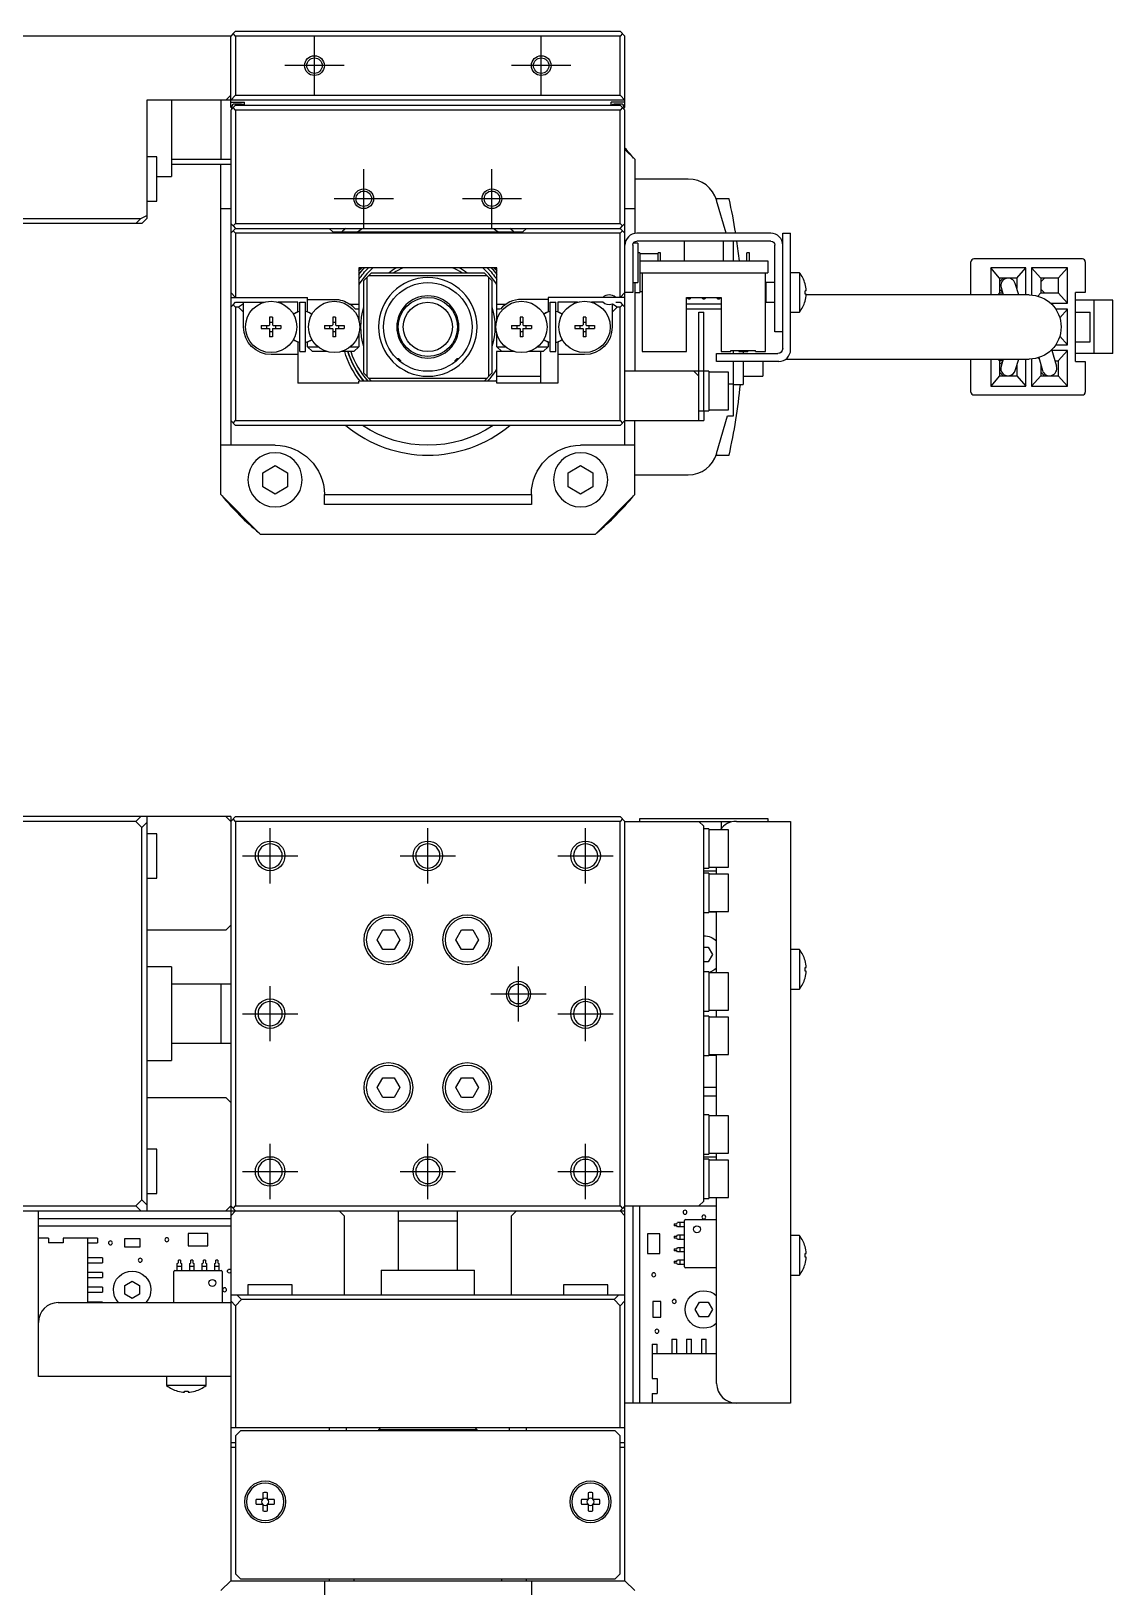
# Model space of a CAD drawing. Extents: x 0 to 864, y -8 to 489.
# Drawn here: x 309.6 to 419.4, y 320 to 477.8 of the extents above; entities that cross this region are included whole.
import ezdxf

# ---------------------------------------------------------------- set-up
doc = ezdxf.new("R2010")
doc.units = 0
doc.header["$LTSCALE"] = 0.5
doc.linetypes.add('CENTER', pattern=[50.8, 31.75, -6.35, 6.35, -6.35])
for name, color, linetype in [('MSM_CENTER', 1, 'CENTER'), ('MSM_CONTINUOUS', 7, 'CONTINUOUS'), ('MSM_NARROW', 5, 'CONTINUOUS')]:
    doc.layers.add(name, color=color, linetype=linetype)

msp = doc.modelspace()

# ---------------------------------------------------------------- linework, layer by layer
at = {"layer": 'MSM_CENTER'}
for p, q in [((338.38, 471.25), (338.38, 477.25)), ((361.38, 471.25), (361.38, 477.25)), ((341.38, 474.25), (335.38, 474.25)), ((364.38, 474.25), (358.38, 474.25)), ((343.38, 457.75), (343.38, 463.75)), ((356.38, 457.75), (356.38, 463.75)), ((346.38, 460.75), (340.38, 460.75)), ((359.38, 460.75), (353.38, 460.75)), ((333.88, 391.31), (333.88, 396.91)), ((349.88, 391.31), (349.88, 396.91)), ((365.88, 391.31), (365.88, 396.91)), ((331.08, 394.11), (336.68, 394.11)), ((347.08, 394.11), (352.68, 394.11)), ((363.08, 394.11), (368.68, 394.11)), ((359.08, 377.31), (359.08, 382.91)), ((333.88, 375.31), (333.88, 380.91)), ((365.88, 375.31), (365.88, 380.91)), ((356.28, 380.11), (361.88, 380.11)), ((331.08, 378.11), (336.68, 378.11)), ((363.08, 378.11), (368.68, 378.11)), ((333.88, 359.31), (333.88, 364.91)), ((349.88, 359.31), (349.88, 364.91)), ((365.88, 359.31), (365.88, 364.91)), ((331.08, 362.11), (336.68, 362.11)), ((347.08, 362.11), (352.68, 362.11)), ((363.08, 362.11), (368.68, 362.11))]:
    msp.add_line(p, q, dxfattribs=at)
at = {"layer": 'MSM_CONTINUOUS'}
for p, q in [((329.88, 477.25), (307.88, 477.25)), ((330.13, 477.5), (329.88, 477.25)), ((329.88, 470.05), (329.88, 477.25)), ((330.38, 477.75), (330.13, 477.5)), ((330.38, 477.25), (330.13, 477.5)), ((330.38, 477.75), (369.38, 477.75)), ((330.38, 477.25), (330.38, 471.25)), ((369.38, 477.25), (330.38, 477.25)), ((369.88, 477.25), (369.38, 477.75)), ((369.63, 477.5), (369.38, 477.25)), ((369.38, 471.25), (369.38, 477.25)), ((369.88, 470.05), (369.88, 477.25)), ((369.88, 470.75), (321.38, 470.75)), ((321.38, 470.75), (321.38, 458.75)), ((323.88, 470.75), (323.88, 463)), ((328.88, 470.75), (328.88, 464.75)), ((329.88, 471.25), (329.38, 470.75)), ((329.88, 470.75), (330.38, 471.25)), ((329.88, 470.55), (331.28, 470.55)), ((330.38, 470.25), (329.88, 469.75)), ((330.98, 470.35), (330.28, 470.35)), ((330.38, 471.25), (369.38, 471.25)), ((330.38, 470.25), (369.38, 470.25)), ((331.28, 470.25), (331.28, 470.55)), ((369.88, 470.55), (368.48, 470.55)), ((368.48, 470.25), (368.48, 470.55)), ((369.48, 470.35), (368.78, 470.35)), ((369.38, 471.25), (369.88, 470.75)), ((369.88, 469.75), (369.38, 470.25)), ((329.98, 469.95), (329.88, 470.05)), ((329.88, 469.75), (329.88, 435.75)), ((329.98, 469.85), (329.98, 470.05)), ((330.38, 469.75), (330.13, 470)), ((369.38, 469.75), (330.38, 469.75)), ((330.38, 469.75), (330.38, 458.25)), ((369.63, 470), (369.38, 469.75)), ((369.38, 458.25), (369.38, 469.75)), ((369.78, 470.05), (369.78, 469.85)), ((369.88, 470.05), (369.78, 469.95)), ((369.88, 435.75), (369.88, 469.75)), ((370.88, 464.75), (369.88, 465.75)), ((322.38, 465), (321.38, 465)), ((322.38, 460.5), (322.38, 465)), ((323.88, 464.75), (329.88, 464.75)), ((323.88, 464.25), (329.88, 464.25)), ((328.88, 430.75), (328.88, 464.25)), ((370.88, 464.75), (370.88, 457.23)), ((322.38, 463), (323.88, 463)), ((376.3, 462.75), (370.88, 462.75)), ((380.45, 460.75), (379.13, 460.75)), ((321.38, 460.5), (322.38, 460.5)), ((328.88, 459.75), (329.88, 459.75)), ((369.88, 459.75), (370.88, 459.75)), ((380.14, 457.25), (379.18, 460.58)), ((307.88, 458.75), (320.77, 458.75)), ((320.88, 458.25), (307.88, 458.25)), ((320.27, 458.25), (320.77, 458.75)), ((320.77, 458.75), (321.38, 459.06)), ((321.38, 458.75), (320.88, 458.25)), ((329.88, 458.25), (330.13, 458)), ((330.13, 458), (330.38, 458.25)), ((330.13, 458), (330.38, 457.75)), ((330.13, 457.5), (330.38, 457.75)), ((330.38, 458.25), (369.38, 458.25)), ((330.38, 457.75), (369.38, 457.75)), ((339.88, 457.75), (340.23, 457.4)), ((359.53, 457.4), (359.88, 457.75)), ((369.38, 458.25), (369.63, 458)), ((369.38, 457.75), (369.63, 458)), ((369.38, 457.75), (369.63, 457.5)), ((369.63, 458), (369.88, 458.25)), ((330.13, 457.5), (329.88, 457.25)), ((330.38, 457.25), (330.13, 457.5)), ((330.38, 457.25), (330.38, 450.75)), ((369.38, 457.25), (330.38, 457.25)), ((340.23, 457.4), (359.53, 457.4)), ((369.63, 457.5), (369.38, 457.25)), ((369.38, 450.75), (369.38, 457.25)), ((369.88, 457.25), (369.63, 457.5)), ((370.68, 456.05), (370.68, 451.25)), ((371.18, 456.25), (370.73, 456.25)), ((370.88, 456.4), (370.88, 456.25)), ((384.68, 457.25), (371.08, 457.25)), ((384.68, 456.45), (371.08, 456.45)), ((371.18, 456.25), (371.18, 452.25)), ((375.88, 456.45), (375.88, 454.45)), ((379.88, 454.45), (379.88, 456.45)), ((380.88, 454.45), (380.88, 456.45)), ((385.08, 447.25), (385.08, 456.05)), ((385.88, 457.25), (386.68, 457.25)), ((385.88, 445.55), (385.88, 457.25)), ((386.68, 445.45), (386.68, 457.25)), ((371.38, 455.25), (371.18, 455.25)), ((371.38, 455.25), (371.38, 451.25)), ((373.25, 455.15), (371.38, 455.15)), ((371.38, 454.45), (384.38, 454.45)), ((373.5, 455.25), (373.25, 455.25)), ((373.25, 454.45), (373.25, 455.25)), ((373.5, 454.45), (373.5, 455.25)), ((382.25, 454.45), (382.25, 455.25)), ((382.5, 455.25), (382.25, 455.25)), ((382.5, 454.45), (382.5, 455.25)), ((384.38, 454.45), (384.38, 453.25)), ((416.28, 454.65), (405.28, 454.65)), ((356.88, 453.75), (342.88, 453.75)), ((342.88, 453.75), (342.88, 448.46)), ((343.38, 452.45), (344.18, 453.25)), ((355.88, 452.95), (343.88, 452.95)), ((344.18, 453.25), (355.58, 453.25)), ((355.58, 453.25), (356.38, 452.45)), ((356.88, 448.46), (356.88, 453.75)), ((371.38, 453.25), (384.38, 453.25)), ((371.63, 453.25), (371.63, 445.25)), ((384.13, 445.25), (384.13, 453.25)), ((387.58, 453.25), (386.68, 453.25)), ((387.58, 453.25), (387.58, 449.25)), ((404.98, 451), (404.98, 454.35)), ((410.53, 453.75), (406.98, 453.75)), ((406.98, 453.75), (406.98, 451)), ((407.88, 452.7), (406.98, 453.75)), ((409.63, 452.7), (410.53, 453.75)), ((410.53, 451), (410.53, 453.75)), ((411.13, 453.75), (411.13, 450.99)), ((414.78, 453.75), (411.13, 453.75)), ((412.08, 452.7), (411.13, 453.75)), ((413.83, 452.7), (414.78, 453.75)), ((414.78, 450.15), (414.78, 453.75)), ((416.58, 454.35), (416.58, 451.25)), ((329.88, 451.25), (330.38, 450.75)), ((343.38, 443.05), (343.38, 452.45)), ((343.68, 452.75), (343.68, 442.75)), ((356.08, 442.75), (356.08, 452.75)), ((356.38, 452.45), (356.38, 443.05)), ((369.38, 450.75), (369.88, 451.25)), ((370.68, 451.25), (369.88, 451.25)), ((370.68, 452.25), (371.18, 452.25)), ((370.88, 452.25), (370.88, 443.25)), ((370.88, 451.25), (371.38, 451.25)), ((371.38, 451.35), (371.63, 451.35)), ((384.18, 452.25), (384.13, 452.2)), ((384.18, 452.25), (384.18, 450.25)), ((385.08, 452.25), (384.18, 452.25)), ((388.15, 452.14), (388.15, 452.14)), ((388.15, 451.43), (388.27, 451.43)), ((409.63, 452.7), (407.88, 452.7)), ((407.88, 452.7), (407.88, 451.2)), ((407.88, 452.33), (408.25, 452.7)), ((408.17, 451.29), (407.88, 451.58)), ((408.04, 451.74), (408.25, 451)), ((409.82, 451), (409.47, 452.16)), ((409.63, 452.7), (409.63, 451.64)), ((412.08, 452.7), (412.08, 451.2)), ((413.83, 452.7), (412.08, 452.7)), ((412.08, 452.33), (412.45, 452.7)), ((412.45, 451.2), (412.08, 451.58)), ((413.83, 452.7), (413.83, 451.2)), ((416.58, 451.25), (415.58, 451.25)), ((415.58, 444.25), (415.58, 451.25)), ((329.88, 450.75), (337.68, 450.75)), ((330.13, 450), (329.88, 449.75)), ((330.13, 450), (330.38, 450.25)), ((330.38, 449.75), (330.13, 450)), ((330.38, 450.25), (333.27, 450.25)), ((330.68, 449.75), (330.38, 449.75)), ((330.38, 449.75), (330.38, 438.25)), ((331.18, 450.1), (330.68, 449.75)), ((330.68, 449.75), (331.18, 449.25)), ((331.18, 447.75), (331.18, 450.25)), ((336.68, 450.25), (334.69, 450.25)), ((336.68, 449.3), (336.68, 450.25)), ((336.88, 445.25), (336.88, 450.25)), ((336.88, 450.25), (337.48, 450.25)), ((337.48, 445.25), (337.48, 450.25)), ((337.68, 449.3), (337.68, 450.75)), ((337.68, 450.55), (340.38, 450.55)), ((341.98, 450.05), (342.88, 450.05)), ((348.82, 450.72), (348.82, 450.72)), ((356.88, 450.05), (357.78, 450.05)), ((362.08, 450.55), (359.38, 450.55)), ((369.88, 450.75), (362.08, 450.75)), ((362.08, 450.75), (362.08, 449.3)), ((362.28, 445.25), (362.28, 450.25)), ((362.28, 450.25), (362.88, 450.25)), ((362.88, 445.25), (362.88, 450.25)), ((365.07, 450.25), (363.08, 450.25)), ((363.08, 450.25), (363.08, 449.3)), ((367.62, 450.25), (366.49, 450.25)), ((368.58, 450.05), (368.58, 447.75)), ((368.58, 449.25), (369.08, 449.75)), ((369.08, 449.75), (368.63, 450.07)), ((368.94, 450.25), (369.38, 450.25)), ((369.38, 449.75), (369.08, 449.75)), ((369.38, 450.25), (369.63, 450)), ((369.63, 450), (369.38, 449.75)), ((369.38, 438.25), (369.38, 449.75)), ((369.88, 449.75), (369.63, 450)), ((376.13, 450.75), (379.63, 450.75)), ((376.13, 445.25), (376.13, 450.75)), ((379.63, 450.05), (376.13, 450.05)), ((379.63, 450.75), (379.63, 445.25)), ((384.13, 450.3), (384.18, 450.25)), ((384.18, 450.25), (385.08, 450.25)), ((388.27, 451.07), (388.15, 451.07)), ((388.15, 450.36), (388.15, 450.36)), ((410.88, 451), (388.26, 451)), ((407.88, 451.2), (407.71, 451)), ((407.88, 451.2), (408.19, 451.2)), ((412.08, 451.2), (411.78, 450.87)), ((412.08, 451.2), (413.83, 451.2)), ((413.07, 450.15), (414.78, 450.15)), ((413.83, 451.2), (414.78, 450.15)), ((419.38, 450.45), (415.58, 450.45)), ((417.47, 445.05), (417.47, 450.45)), ((419.38, 445.05), (419.38, 450.45)), ((334.12, 448.75), (333.83, 448.75)), ((333.83, 448.75), (333.83, 447.96)), ((333.83, 448.22), (334.12, 448.22)), ((334.12, 448.75), (334.12, 447.96)), ((336.42, 449.15), (336.68, 449.3)), ((337.68, 449.3), (337.9, 449.17)), ((340.52, 448.75), (340.23, 448.75)), ((340.23, 448.75), (340.23, 447.96)), ((340.23, 448.22), (340.52, 448.22)), ((340.52, 448.75), (340.52, 447.96)), ((342.88, 449.55), (342.52, 449.55)), ((347.02, 449.06), (347.08, 449.13)), ((347.08, 449.19), (347.08, 449.13)), ((357.23, 449.55), (356.88, 449.55)), ((359.52, 448.75), (359.23, 448.75)), ((359.23, 448.75), (359.23, 447.96)), ((359.23, 448.22), (359.52, 448.22)), ((359.52, 448.75), (359.52, 447.96)), ((362.08, 449.3), (361.86, 449.17)), ((363.08, 449.3), (363.34, 449.15)), ((365.92, 448.75), (365.63, 448.75)), ((365.63, 448.75), (365.63, 447.96)), ((365.63, 448.22), (365.92, 448.22)), ((365.92, 448.75), (365.92, 447.96)), ((379.63, 449.55), (376.13, 449.55)), ((377.38, 449.25), (377.88, 449.25)), ((377.38, 438.25), (377.38, 449.25)), ((377.88, 439.25), (377.88, 449.25)), ((386.68, 449.25), (387.58, 449.25)), ((414.78, 449.55), (413.59, 449.55)), ((413.99, 448.68), (414.78, 449.55)), ((414.78, 445.95), (414.78, 449.55)), ((415.58, 449.25), (417.08, 449.25)), ((417.08, 446.25), (417.08, 449.25)), ((332.98, 447.9), (333.77, 447.9)), ((332.98, 447.9), (332.98, 447.61)), ((332.98, 447.61), (333.77, 447.61)), ((333.51, 447.9), (333.51, 447.61)), ((333.83, 447.55), (333.83, 446.75)), ((333.83, 447.28), (334.12, 447.28)), ((334.12, 446.75), (333.83, 446.75)), ((334.12, 447.55), (334.12, 446.75)), ((334.18, 447.9), (334.98, 447.9)), ((334.18, 447.61), (334.98, 447.61)), ((334.45, 447.61), (334.45, 447.9)), ((334.98, 447.9), (334.98, 447.61)), ((339.38, 447.9), (340.17, 447.9)), ((339.38, 447.9), (339.38, 447.61)), ((339.38, 447.61), (340.17, 447.61)), ((339.91, 447.9), (339.91, 447.61)), ((340.23, 447.55), (340.23, 446.75)), ((340.23, 447.28), (340.52, 447.28)), ((340.52, 446.75), (340.23, 446.75)), ((340.52, 447.55), (340.52, 446.75)), ((340.58, 447.9), (341.38, 447.9)), ((340.58, 447.61), (341.38, 447.61)), ((340.85, 447.61), (340.85, 447.9)), ((341.38, 447.9), (341.38, 447.61)), ((342.88, 447.04), (342.88, 445.75)), ((356.88, 445.75), (356.88, 447.04)), ((358.38, 447.9), (359.17, 447.9)), ((358.38, 447.9), (358.38, 447.61)), ((358.38, 447.61), (359.17, 447.61)), ((358.91, 447.9), (358.91, 447.61)), ((359.23, 447.55), (359.23, 446.75)), ((359.23, 447.28), (359.52, 447.28)), ((359.52, 446.75), (359.23, 446.75)), ((359.52, 447.55), (359.52, 446.75)), ((359.58, 447.9), (360.38, 447.9)), ((359.58, 447.61), (360.38, 447.61)), ((359.85, 447.61), (359.85, 447.9)), ((360.38, 447.9), (360.38, 447.61)), ((364.78, 447.9), (365.57, 447.9)), ((364.78, 447.9), (364.78, 447.61)), ((364.78, 447.61), (365.57, 447.61)), ((365.31, 447.9), (365.31, 447.61)), ((365.63, 447.55), (365.63, 446.75)), ((365.63, 447.28), (365.92, 447.28)), ((365.92, 446.75), (365.63, 446.75)), ((365.92, 447.55), (365.92, 446.75)), ((365.98, 447.9), (366.78, 447.9)), ((365.98, 447.61), (366.78, 447.61)), ((366.25, 447.61), (366.25, 447.9)), ((366.78, 447.9), (366.78, 447.61)), ((385.88, 447.25), (385.08, 447.25)), ((413.99, 446.82), (414.78, 445.95)), ((336.68, 444.95), (333.98, 444.95)), ((336.68, 446.2), (336.42, 446.35)), ((336.68, 446.2), (336.68, 442.05)), ((336.88, 445.25), (337.48, 445.25)), ((337.98, 446.37), (337.68, 446.2)), ((337.68, 445.75), (337.68, 446.2)), ((338.18, 445.25), (337.68, 445.75)), ((337.68, 445.75), (338.72, 445.75)), ((339.67, 445.25), (338.18, 445.25)), ((342.38, 445.25), (341.09, 445.25)), ((342.04, 445.75), (342.88, 445.75)), ((342.88, 445.75), (342.38, 445.25)), ((347.08, 446.38), (347.02, 446.44)), ((347.08, 446.38), (347.08, 446.31)), ((358.67, 445.25), (356.83, 445.25)), ((356.83, 445.25), (356.83, 442.25)), ((356.88, 445.75), (357.72, 445.75)), ((357.38, 445.25), (356.88, 445.75)), ((361.58, 445.25), (360.09, 445.25)), ((361.04, 445.75), (362.08, 445.75)), ((361.33, 442.05), (361.33, 445.25)), ((362.08, 445.75), (361.58, 445.25)), ((361.78, 446.37), (362.08, 446.2)), ((362.08, 446.2), (362.08, 445.75)), ((362.28, 445.25), (362.88, 445.25)), ((363.34, 446.35), (363.08, 446.2)), ((363.08, 446.2), (363.08, 442.05)), ((365.78, 444.95), (363.08, 444.95)), ((371.63, 445.25), (376.13, 445.25)), ((379.18, 444.25), (379.18, 445.05)), ((379.18, 445.05), (385.38, 445.05)), ((379.63, 445.25), (380.63, 445.25)), ((380.63, 445.35), (383.13, 445.35)), ((380.63, 445.25), (380.63, 445.35)), ((380.88, 445.05), (380.88, 445.35)), ((381.43, 445.35), (381.43, 445.25)), ((381.43, 445.25), (382.33, 445.25)), ((381.8, 445.35), (381.8, 445.25)), ((381.88, 445.25), (381.88, 445.05)), ((381.95, 445.35), (381.95, 445.25)), ((382.33, 445.35), (382.33, 445.25)), ((383.13, 445.25), (383.13, 445.35)), ((383.13, 445.25), (384.13, 445.25)), ((413.68, 443.75), (413.2, 445.47)), ((414.78, 445.35), (413.23, 445.35)), ((413.59, 445.95), (414.78, 445.95)), ((413.83, 444.3), (414.78, 445.35)), ((414.78, 441.75), (414.78, 445.35)), ((415.58, 446.25), (417.08, 446.25)), ((419.38, 445.05), (415.58, 445.05)), ((346.72, 444.55), (346.9, 444.55)), ((347.13, 444.33), (346.9, 444.55)), ((347.13, 444.33), (346.96, 444.33)), ((347.13, 444.19), (347.13, 444.33)), ((347.13, 444.19), (347.13, 444.19)), ((348.82, 444.79), (348.82, 444.79)), ((352.85, 444.55), (352.63, 444.33)), ((352.8, 444.33), (352.63, 444.33)), ((352.63, 444.33), (352.63, 444.19)), ((352.85, 444.55), (353.04, 444.55)), ((385.48, 444.25), (379.18, 444.25)), ((380.88, 438.75), (380.88, 444.25)), ((381.88, 444.25), (381.88, 441.93)), ((383.88, 444.25), (383.88, 442.75)), ((386.21, 444.5), (410.88, 444.5)), ((404.98, 441.15), (404.98, 444.5)), ((406.98, 444.5), (406.98, 441.75)), ((407.88, 444.3), (407.71, 444.5)), ((407.88, 444.3), (407.88, 442.8)), ((408.19, 444.3), (407.88, 444.3)), ((407.88, 443.93), (408.17, 444.22)), ((408.25, 444.5), (408.04, 443.76)), ((409.47, 443.34), (409.82, 444.5)), ((409.63, 443.86), (409.63, 442.8)), ((410.53, 441.75), (410.53, 444.5)), ((411.13, 444.51), (411.13, 441.75)), ((411.92, 444.48), (411.78, 444.63)), ((411.87, 444.65), (412.23, 443.35)), ((412.08, 443.89), (412.08, 442.8)), ((413.52, 444.3), (413.83, 444.3)), ((413.83, 444.3), (413.83, 442.8)), ((415.58, 444.25), (416.58, 444.25)), ((416.58, 444.25), (416.58, 441.15)), ((342.88, 442.05), (336.68, 442.05)), ((342.88, 442.05), (342.88, 442.25)), ((356.88, 442.25), (342.88, 442.25)), ((344.18, 442.25), (343.38, 443.05)), ((343.88, 442.55), (355.88, 442.55)), ((356.38, 443.05), (355.58, 442.25)), ((356.83, 442.75), (361.33, 442.75)), ((356.88, 442.05), (356.88, 442.25)), ((363.08, 442.05), (356.88, 442.05)), ((378.38, 443.25), (369.88, 443.25)), ((376.88, 443.25), (377.38, 442.75)), ((378.38, 443.25), (378.38, 439.25)), ((380.38, 443.15), (378.38, 443.15)), ((380.38, 439.35), (380.38, 443.15)), ((380.38, 441.97), (380.88, 441.97)), ((380.88, 441.93), (381.88, 441.93)), ((381.88, 442.75), (383.88, 442.75)), ((407.88, 442.8), (406.98, 441.75)), ((406.98, 441.75), (410.53, 441.75)), ((408.25, 442.8), (407.88, 443.18)), ((407.88, 442.8), (409.63, 442.8)), ((409.63, 442.8), (410.53, 441.75)), ((412.08, 442.8), (411.13, 441.75)), ((411.13, 441.75), (414.78, 441.75)), ((412.45, 442.8), (412.08, 443.18)), ((412.08, 442.8), (413.83, 442.8)), ((413.83, 442.8), (414.78, 441.75)), ((405.28, 440.85), (416.28, 440.85)), ((377.38, 439.25), (378.38, 439.25)), ((377.88, 439.25), (377.88, 438.25)), ((378.38, 439.35), (380.38, 439.35)), ((379.18, 434.92), (380.28, 438.75)), ((380.28, 438.75), (380.88, 438.75)), ((329.88, 438.25), (330.38, 437.75)), ((330.13, 438), (330.38, 438.25)), ((330.38, 438.25), (369.38, 438.25)), ((369.38, 437.75), (330.38, 437.75)), ((369.88, 438.25), (369.38, 437.75)), ((369.38, 438.25), (369.63, 438)), ((369.88, 438.25), (377.88, 438.25)), ((370.88, 430.75), (370.88, 438.25)), ((334.38, 435.75), (328.88, 435.75)), ((370.88, 435.75), (365.38, 435.75)), ((379.13, 434.75), (380.45, 434.75)), ((333.13, 432.97), (334.38, 433.69)), ((333.13, 431.53), (333.13, 432.97)), ((334.38, 433.69), (335.63, 432.97)), ((335.63, 432.97), (335.63, 431.53)), ((364.13, 432.97), (365.38, 433.69)), ((364.13, 431.53), (364.13, 432.97)), ((365.38, 433.69), (366.63, 432.97)), ((366.63, 432.97), (366.63, 431.53)), ((370.88, 432.75), (376.3, 432.75)), ((328.88, 430.75), (332.88, 426.75)), ((334.38, 430.81), (333.13, 431.53)), ((335.63, 431.53), (334.38, 430.81)), ((339.38, 429.75), (339.38, 430.75)), ((339.38, 430.75), (360.38, 430.75)), ((360.38, 430.75), (360.38, 429.75)), ((365.38, 430.81), (364.13, 431.53)), ((366.63, 431.53), (365.38, 430.81)), ((366.88, 426.75), (370.88, 430.75)), ((360.38, 429.75), (339.38, 429.75)), ((332.88, 426.75), (366.88, 426.75)), ((329.88, 398.11), (292.38, 398.11)), ((320.27, 397.61), (307.88, 397.61)), ((320.27, 397.61), (320.77, 398.11)), ((320.88, 397), (320.27, 397.61)), ((321.38, 398.11), (321.38, 358.11)), ((329.38, 398.11), (329.88, 397.61)), ((329.88, 398.11), (329.88, 320.61)), ((329.88, 397.61), (330.38, 398.11)), ((330.38, 397.61), (330.13, 397.86)), ((330.38, 398.11), (369.38, 398.11)), ((369.38, 397.61), (330.38, 397.61)), ((330.38, 397.61), (330.38, 358.61)), ((369.38, 398.11), (369.88, 397.61)), ((369.63, 397.86), (369.38, 397.61)), ((369.38, 358.61), (369.38, 397.61)), ((369.88, 397.61), (380.63, 397.61)), ((369.88, 320.61), (369.88, 397.61)), ((371.38, 397.61), (371.38, 397.91)), ((371.38, 397.91), (384.38, 397.91)), ((377.88, 397.11), (377.38, 397.61)), ((379.63, 397.61), (379.63, 396.87)), ((380.63, 397.53), (380.63, 397.61)), ((381.18, 397.61), (386.68, 397.61)), ((384.38, 397.91), (384.38, 397.61)), ((386.68, 397.61), (386.68, 338.61)), ((321.38, 397.5), (320.88, 397)), ((320.88, 359.22), (320.88, 397)), ((322.38, 396.36), (321.38, 396.36)), ((322.38, 391.86), (322.38, 396.36)), ((377.88, 359.11), (377.88, 397.11)), ((378.38, 396.86), (377.88, 396.86)), ((378.38, 396.86), (378.38, 392.86)), ((380.38, 396.76), (378.38, 396.76)), ((380.38, 392.96), (380.38, 396.76)), ((377.88, 392.86), (378.38, 392.86)), ((378.38, 392.96), (380.38, 392.96)), ((379.18, 392.26), (379.18, 392.96)), ((321.38, 391.86), (322.38, 391.86)), ((377.88, 392.61), (379.18, 392.61)), ((378.38, 392.36), (377.88, 392.36)), ((378.38, 392.36), (378.38, 388.36)), ((380.38, 392.26), (378.38, 392.26)), ((380.38, 388.46), (380.38, 392.26)), ((377.88, 388.36), (378.38, 388.36)), ((378.38, 388.46), (380.38, 388.46)), ((378.38, 388.44), (379.18, 388.44)), ((379.18, 382.26), (379.18, 388.46)), ((329.38, 386.59), (321.38, 386.59)), ((329.88, 387.09), (329.38, 386.59)), ((344.73, 385.61), (345.3, 386.61)), ((345.3, 386.61), (346.46, 386.61)), ((346.46, 386.61), (347.03, 385.61)), ((352.73, 385.61), (353.3, 386.61)), ((353.3, 386.61), (354.46, 386.61)), ((354.46, 386.61), (355.03, 385.61)), ((345.3, 384.61), (344.73, 385.61)), ((347.03, 385.61), (346.46, 384.61)), ((353.3, 384.61), (352.73, 385.61)), ((355.03, 385.61), (354.46, 384.61)), ((346.46, 384.61), (345.3, 384.61)), ((354.46, 384.61), (353.3, 384.61)), ((377.88, 384.86), (378.31, 384.86)), ((378.31, 384.86), (378.75, 384.11)), ((378.75, 384.11), (378.31, 383.36)), ((387.58, 384.61), (386.68, 384.61)), ((387.58, 384.61), (387.58, 380.61)), ((388.15, 383.49), (388.15, 383.5)), ((323.88, 382.86), (321.38, 382.86)), ((323.88, 382.86), (323.88, 373.36)), ((378.31, 383.36), (377.88, 383.36)), ((378.38, 382.36), (377.88, 382.36)), ((378.38, 382.36), (378.38, 378.36)), ((380.38, 382.26), (378.38, 382.26)), ((380.38, 378.46), (380.38, 382.26)), ((388.15, 382.79), (388.27, 382.79)), ((388.27, 382.43), (388.15, 382.43)), ((329.88, 381.11), (323.88, 381.11)), ((328.88, 381.11), (328.88, 375.11)), ((386.68, 380.61), (387.58, 380.61)), ((388.15, 381.72), (388.15, 381.72)), ((377.88, 378.36), (378.38, 378.36)), ((378.38, 377.86), (377.88, 377.86)), ((378.38, 378.46), (380.38, 378.46)), ((378.38, 377.86), (378.38, 373.86)), ((380.38, 377.76), (378.38, 377.76)), ((379.18, 377.76), (379.18, 378.46)), ((380.38, 373.96), (380.38, 377.76)), ((323.88, 375.11), (329.88, 375.11)), ((378.38, 373.96), (380.38, 373.96)), ((379.18, 367.76), (379.18, 373.96)), ((321.38, 373.36), (323.88, 373.36)), ((377.88, 373.86), (378.38, 373.86)), ((379.18, 373.86), (378.38, 373.86)), ((344.73, 370.61), (345.3, 371.61)), ((345.3, 371.61), (346.46, 371.61)), ((346.46, 371.61), (347.03, 370.61)), ((352.73, 370.61), (353.3, 371.61)), ((353.3, 371.61), (354.46, 371.61)), ((354.46, 371.61), (355.03, 370.61)), ((321.38, 369.62), (329.38, 369.62)), ((329.38, 369.62), (329.88, 369.12)), ((345.3, 369.61), (344.73, 370.61)), ((346.46, 369.61), (345.3, 369.61)), ((347.03, 370.61), (346.46, 369.61)), ((353.3, 369.61), (352.73, 370.61)), ((354.46, 369.61), (353.3, 369.61)), ((355.03, 370.61), (354.46, 369.61)), ((377.88, 370.66), (379.18, 370.66)), ((379.18, 369.74), (377.88, 369.74)), ((378.38, 367.86), (377.88, 367.86)), ((378.38, 367.86), (378.38, 363.86)), ((380.38, 367.76), (378.38, 367.76)), ((380.38, 363.96), (380.38, 367.76)), ((322.38, 364.36), (321.38, 364.36)), ((322.38, 359.86), (322.38, 364.36)), ((377.88, 363.86), (378.38, 363.86)), ((377.88, 363.61), (379.18, 363.61)), ((378.38, 363.36), (377.88, 363.36)), ((378.38, 363.96), (380.38, 363.96)), ((378.38, 363.36), (378.38, 359.36)), ((380.38, 363.26), (378.38, 363.26)), ((379.18, 363.26), (379.18, 363.96)), ((380.38, 359.46), (380.38, 363.26)), ((321.38, 359.86), (322.38, 359.86)), ((307.88, 358.61), (320.27, 358.61)), ((320.27, 358.61), (320.88, 359.22)), ((320.77, 358.11), (320.27, 358.61)), ((320.88, 359.22), (321.38, 358.72)), ((329.88, 358.61), (329.38, 358.11)), ((330.38, 358.11), (329.88, 358.61)), ((330.13, 358.36), (330.38, 358.61)), ((330.38, 358.61), (369.38, 358.61)), ((369.38, 358.61), (369.63, 358.36)), ((369.63, 358.36), (369.38, 358.11)), ((369.88, 358.61), (369.63, 358.36)), ((369.88, 358.61), (379.18, 358.61)), ((370.68, 358.61), (370.68, 338.61)), ((371.38, 338.61), (371.38, 358.61)), ((377.38, 358.61), (377.88, 359.11)), ((377.88, 359.36), (378.38, 359.36)), ((378.38, 359.46), (380.38, 359.46)), ((379.18, 340.61), (379.18, 359.46)), ((292.38, 358.11), (369.88, 358.11)), ((310.38, 341.31), (310.38, 358.11)), ((329.88, 357.31), (310.38, 357.31)), ((310.38, 356.61), (329.88, 356.61)), ((329.88, 357.61), (330.38, 358.11)), ((340.89, 358.11), (341.39, 357.61)), ((341.39, 357.61), (341.39, 349.61)), ((346.88, 358.11), (346.88, 352.11)), ((346.88, 357.11), (352.88, 357.11)), ((352.88, 352.11), (352.88, 358.11)), ((358.37, 357.61), (358.87, 358.11)), ((358.37, 349.61), (358.37, 357.61)), ((369.38, 358.11), (369.88, 357.61)), ((374.88, 356.81), (374.88, 356.61)), ((374.88, 356.81), (375.13, 356.81)), ((375.13, 356.61), (374.88, 356.61)), ((375.13, 356.81), (375.2, 356.92)), ((375.2, 356.49), (375.13, 356.61)), ((375.93, 356.92), (375.2, 356.92)), ((375.49, 356.49), (375.49, 356.92)), ((375.93, 352.45), (375.93, 357.15)), ((376.03, 357.25), (379.18, 357.25)), ((311.38, 355.36), (310.38, 355.36)), ((311.38, 355.36), (311.38, 354.86)), ((312.88, 355.36), (312.88, 354.86)), ((316.38, 355.36), (312.88, 355.36)), ((315.38, 348.81), (315.38, 355.36)), ((316.38, 355.36), (316.38, 354.86)), ((319.1, 355.27), (319.1, 354.47)), ((320.7, 355.27), (319.1, 355.27)), ((320.7, 354.47), (320.7, 355.27)), ((325.57, 355.81), (325.57, 354.56)), ((327.57, 355.81), (325.57, 355.81)), ((327.57, 354.56), (327.57, 355.81)), ((372.17, 355.8), (372.17, 353.8)), ((373.42, 355.8), (372.17, 355.8)), ((373.42, 353.8), (373.42, 355.8)), ((374.88, 355.54), (374.88, 355.34)), ((374.88, 355.54), (375.13, 355.54)), ((375.13, 355.34), (374.88, 355.34)), ((375.13, 355.54), (375.2, 355.65)), ((375.2, 355.22), (375.13, 355.34)), ((375.93, 356.49), (375.2, 356.49)), ((375.93, 355.65), (375.2, 355.65)), ((375.93, 355.22), (375.2, 355.22)), ((375.49, 355.22), (375.49, 355.65)), ((387.58, 355.61), (386.68, 355.61)), ((387.58, 355.61), (387.58, 351.61)), ((312.88, 354.86), (311.38, 354.86)), ((315.38, 354.86), (316.38, 354.86)), ((319.1, 354.47), (320.7, 354.47)), ((325.57, 354.56), (327.57, 354.56)), ((372.17, 353.8), (373.42, 353.8)), ((374.88, 354.27), (374.88, 354.07)), ((374.88, 354.27), (375.13, 354.27)), ((375.13, 354.07), (374.88, 354.07)), ((375.13, 354.27), (375.2, 354.38)), ((375.2, 353.95), (375.13, 354.07)), ((375.93, 354.38), (375.2, 354.38)), ((375.93, 353.95), (375.2, 353.95)), ((375.49, 353.95), (375.49, 354.38)), ((388.15, 354.49), (388.15, 354.5)), ((388.15, 353.79), (388.27, 353.79)), ((388.27, 353.43), (388.15, 353.43)), ((316.88, 353.36), (315.38, 353.36)), ((315.38, 352.86), (316.88, 352.86)), ((316.88, 351.86), (315.38, 351.86)), ((316.88, 353.36), (316.88, 352.86)), ((316.88, 351.86), (316.88, 351.36)), ((324.12, 348.81), (324.12, 351.96)), ((324.22, 352.06), (328.92, 352.06)), ((324.45, 352.79), (324.57, 352.86)), ((324.45, 352.06), (324.45, 352.79)), ((324.45, 352.5), (324.88, 352.5)), ((324.77, 353.11), (324.57, 353.11)), ((324.57, 352.86), (324.57, 353.11)), ((324.77, 353.11), (324.77, 352.86)), ((324.77, 352.86), (324.88, 352.79)), ((324.88, 352.79), (324.88, 352.06)), ((325.72, 352.79), (325.84, 352.86)), ((325.72, 352.06), (325.72, 352.79)), ((325.72, 352.5), (326.15, 352.5)), ((325.84, 352.86), (325.84, 353.11)), ((326.04, 353.11), (325.84, 353.11)), ((326.04, 353.11), (326.04, 352.86)), ((326.04, 352.86), (326.15, 352.79)), ((326.15, 352.79), (326.15, 352.06)), ((326.99, 352.79), (327.11, 352.86)), ((326.99, 352.06), (326.99, 352.79)), ((326.99, 352.5), (327.42, 352.5)), ((327.31, 353.11), (327.11, 353.11)), ((327.11, 352.86), (327.11, 353.11)), ((327.31, 353.11), (327.31, 352.86)), ((327.31, 352.86), (327.42, 352.79)), ((327.42, 352.79), (327.42, 352.06)), ((328.26, 352.79), (328.38, 352.86)), ((328.26, 352.06), (328.26, 352.79)), ((328.26, 352.5), (328.69, 352.5)), ((328.38, 352.86), (328.38, 353.11)), ((328.58, 353.11), (328.38, 353.11)), ((328.58, 353.11), (328.58, 352.86)), ((328.58, 352.86), (328.69, 352.79)), ((328.69, 352.79), (328.69, 352.06)), ((329.02, 351.96), (329.02, 348.81)), ((345.13, 352.11), (354.63, 352.11)), ((345.13, 352.11), (345.13, 349.61)), ((354.63, 349.61), (354.63, 352.11)), ((374.88, 353), (374.88, 352.8)), ((374.88, 353), (375.13, 353)), ((375.13, 352.8), (374.88, 352.8)), ((375.13, 353), (375.2, 353.11)), ((375.2, 352.68), (375.13, 352.8)), ((375.93, 353.11), (375.2, 353.11)), ((375.93, 352.68), (375.2, 352.68)), ((375.49, 352.68), (375.49, 353.11)), ((379.18, 352.35), (376.03, 352.35)), ((388.15, 352.72), (388.15, 352.72)), ((315.38, 351.36), (316.88, 351.36)), ((316.88, 350.36), (315.38, 350.36)), ((316.88, 350.36), (316.88, 349.86)), ((319.13, 350.54), (319.88, 350.97)), ((319.13, 349.67), (319.13, 350.54)), ((319.88, 350.97), (320.63, 350.54)), ((320.63, 350.54), (320.63, 349.67)), ((336.13, 350.61), (331.63, 350.61)), ((331.63, 350.61), (331.63, 349.61)), ((336.13, 349.61), (336.13, 350.61)), ((368.13, 350.61), (363.63, 350.61)), ((363.63, 350.61), (363.63, 349.61)), ((368.13, 349.61), (368.13, 350.61)), ((386.68, 351.61), (387.58, 351.61)), ((312.38, 348.81), (329.88, 348.81)), ((315.38, 349.86), (316.88, 349.86)), ((316.88, 348.86), (315.38, 348.86)), ((316.88, 348.86), (316.88, 348.81)), ((319.88, 349.24), (319.13, 349.67)), ((320.63, 349.67), (319.88, 349.24)), ((329.88, 349.61), (369.88, 349.61)), ((330.38, 348.5), (329.88, 349)), ((330.99, 349.11), (330.38, 348.5)), ((330.49, 349.61), (330.99, 349.11)), ((368.77, 349.11), (330.99, 349.11)), ((368.77, 349.11), (369.27, 349.61)), ((369.38, 348.5), (368.77, 349.11)), ((369.88, 349), (369.38, 348.5)), ((372.72, 348.93), (372.72, 347.33)), ((373.52, 348.93), (372.72, 348.93)), ((373.52, 347.33), (373.52, 348.93)), ((377.01, 348.11), (377.45, 348.86)), ((377.45, 348.86), (378.31, 348.86)), ((378.31, 348.86), (378.75, 348.11)), ((330.38, 348.5), (330.38, 336.11)), ((369.38, 336.11), (369.38, 348.5)), ((372.72, 347.33), (373.52, 347.33)), ((377.45, 347.36), (377.01, 348.11)), ((378.31, 347.36), (377.45, 347.36)), ((378.75, 348.11), (378.31, 347.36)), ((372.63, 344.61), (372.63, 341.11)), ((372.63, 344.61), (373.13, 344.61)), ((373.13, 343.61), (373.13, 344.61)), ((374.63, 345.11), (375.13, 345.11)), ((374.63, 345.11), (374.63, 343.61)), ((375.13, 343.61), (375.13, 345.11)), ((376.13, 345.11), (376.63, 345.11)), ((376.13, 345.11), (376.13, 343.61)), ((376.63, 343.61), (376.63, 345.11)), ((377.63, 345.11), (378.13, 345.11)), ((377.63, 345.11), (377.63, 343.61)), ((378.13, 343.61), (378.13, 345.11)), ((379.13, 345.11), (379.18, 345.11)), ((379.13, 345.11), (379.13, 343.61)), ((379.18, 343.61), (372.63, 343.61)), ((329.88, 341.31), (310.38, 341.31)), ((323.38, 341.31), (323.38, 340.41)), ((327.38, 340.41), (327.38, 341.31)), ((372.63, 341.11), (373.13, 341.11)), ((373.13, 341.11), (373.13, 339.61)), ((327.38, 340.41), (323.38, 340.41)), ((324.49, 339.83), (324.49, 339.84)), ((325.2, 339.72), (325.2, 339.84)), ((325.56, 339.84), (325.56, 339.72)), ((326.27, 339.84), (326.27, 339.83)), ((372.63, 339.61), (372.63, 338.61)), ((372.63, 339.61), (373.13, 339.61)), ((386.68, 338.61), (369.88, 338.61)), ((369.88, 336.11), (329.88, 336.11)), ((339.88, 336.11), (339.88, 335.81)), ((341.63, 335.81), (341.63, 336.11)), ((345.08, 336.11), (344.88, 335.91)), ((354.88, 335.91), (354.68, 336.11)), ((358.13, 336.11), (358.13, 335.81)), ((359.88, 335.81), (359.88, 336.11)), ((329.88, 334.61), (330.38, 334.61)), ((330.88, 335.81), (330.38, 335.31)), ((330.38, 335.31), (330.38, 321.31)), ((368.88, 335.81), (330.88, 335.81)), ((354.88, 335.91), (344.88, 335.91)), ((344.88, 335.91), (344.88, 335.81)), ((354.88, 335.81), (354.88, 335.91)), ((369.38, 335.31), (368.88, 335.81)), ((369.38, 321.31), (369.38, 335.31)), ((369.38, 334.61), (369.88, 334.61)), ((330.38, 334.11), (329.88, 334.11)), ((369.88, 334.11), (369.38, 334.11)), ((333.14, 328.85), (332.46, 328.85)), ((332.46, 328.37), (333.14, 328.37)), ((333.14, 329.53), (333.14, 328.85)), ((333.14, 328.37), (333.14, 327.69)), ((333.62, 328.85), (333.62, 329.53)), ((334.3, 328.85), (333.62, 328.85)), ((333.62, 327.69), (333.62, 328.37)), ((333.62, 328.37), (334.3, 328.37)), ((366.14, 328.85), (365.46, 328.85)), ((365.46, 328.37), (366.14, 328.37)), ((366.14, 329.53), (366.14, 328.85)), ((366.14, 328.37), (366.14, 327.69)), ((366.62, 328.85), (366.62, 329.53)), ((367.3, 328.85), (366.62, 328.85)), ((366.62, 327.69), (366.62, 328.37)), ((366.62, 328.37), (367.3, 328.37)), ((329.88, 320.61), (328.88, 319.61)), ((329.88, 320.61), (369.88, 320.61)), ((330.38, 321.31), (330.88, 320.81)), ((330.88, 320.81), (368.88, 320.81)), ((339.38, 320.61), (339.38, 298.11)), ((339.88, 320.81), (339.88, 320.61)), ((342.38, 320.81), (342.38, 320.61)), ((357.38, 320.61), (357.38, 320.81)), ((359.88, 320.61), (359.88, 320.81)), ((360.38, 320.61), (360.38, 298.11)), ((368.88, 320.81), (369.38, 321.31)), ((370.88, 319.61), (369.88, 320.61))]:
    msp.add_line(p, q, dxfattribs=at)
for centre, radius in [((338.38, 474.25), 0.783), ((361.38, 474.25), 0.783), ((343.38, 460.75), 0.783), ((356.38, 460.75), 0.783), ((349.88, 447.75), 4.5), ((333.98, 447.75), 2.6), ((340.38, 447.75), 2.6), ((349.88, 447.75), 3), ((359.38, 447.75), 2.6), ((365.78, 447.75), 2.6), ((359.08, 380.11), 1.01), ((377.18, 356.25), 0.35), ((328.02, 350.81), 0.35)]:
    msp.add_circle(centre, radius, dxfattribs=at)
at = {"layer": 'MSM_CONTINUOUS', "extrusion": (0, 0, -1)}
for centre, radius in [((-349.88, 447.75), 5), ((-349.88, 447.75), 3.15), ((-334.38, 432.25), 2.75), ((-365.38, 432.25), 2.75), ((-333.88, 394.11), 1.23), ((-349.88, 394.11), 1.23), ((-365.88, 394.11), 1.23), ((-345.88, 385.61), 2.5), ((-345.88, 385.61), 2.25), ((-353.88, 385.61), 2.5), ((-353.88, 385.61), 2.25), ((-333.88, 378.11), 1.23), ((-365.88, 378.11), 1.23), ((-345.88, 370.61), 2.5), ((-345.88, 370.61), 2.25), ((-353.88, 370.61), 2.5), ((-353.88, 370.61), 2.25), ((-333.88, 362.11), 1.23), ((-349.88, 362.11), 1.23), ((-365.88, 362.11), 1.23), ((-375.97, 357.98), 0.2), ((-377.88, 357.49), 0.2), ((-317.68, 354.87), 0.2), ((-323.4, 355.19), 0.2), ((-320.7, 353.11), 0.2), ((-372.8, 351.63), 0.2), ((-329.26, 350.11), 0.2), ((-374.88, 348.93), 0.2), ((-373.12, 345.91), 0.2), ((-333.38, 328.61), 2.1), ((-333.38, 328.61), 1.9), ((-366.38, 328.61), 2.1), ((-366.38, 328.61), 1.9)]:
    msp.add_circle(centre, radius, dxfattribs=at)
at = {"layer": 'MSM_CONTINUOUS'}
for centre, radius, start, end in [((330.28, 470.05), 0.3, 90, 180), ((330.98, 470.05), 0.3, 41.8103, 90), ((368.78, 470.05), 0.3, 90, 138.1897), ((369.48, 470.05), 0.3, 0, 90), ((349.88, 447.75), 27, 39.3765, 42.2054), ((376.3, 459.75), 3, 15.9958, 90), ((321.87, 447.75), 60, 9.1102, 12.5133), ((349.88, 447.75), 13, 129.7151, 132.0716), ((349.88, 447.75), 13, 47.9284, 50.2849), ((371.08, 456.05), 1.2, 90, 180), ((321.87, 447.75), 60, 6.4114, 8.3373), ((384.68, 456.05), 1.2, 0, 90), ((405.28, 454.35), 0.3, 90, 180), ((416.28, 454.35), 0.3, 0, 90), ((349.88, 447.75), 8.2, 132.9703, 148.6119), ((349.88, 447.75), 6.5, 112.6199, 122.2042), ((349.88, 447.75), 6.5, 57.7958, 67.3801), ((349.88, 447.75), 8.2, 31.3881, 47.0297), ((385.08, 451.25), 3.2, 16.1225, 38.6822), ((385.08, 451.25), 3.19, 3.2297, 16.1067), ((384.96, 451.25), 3.2, 356.7895, 3.2105), ((408.75, 451.95), 0.75, 16.5209, 196.5209), ((340.38, 447.75), 2.8, 40.0052, 55.2281), ((359.38, 447.75), 2.8, 90, 139.9948), ((368.28, 450), 1, 48.5904, 131.4096), ((376.38, 450.85), 0.25, 203.5782, 336.4218), ((377.88, 450.85), 0.25, 203.5782, 336.4218), ((379.38, 450.85), 0.25, 203.5782, 336.4218), ((385.08, 451.25), 3.2, 321.3178, 343.8775), ((385.08, 451.25), 3.19, 343.8933, 356.7703), ((337.18, 447.75), 1.59, 100.8931, 126.1972), ((337.18, 447.75), 1.59, 53.8028, 79.1069), ((362.58, 447.75), 1.59, 100.8931, 126.1972), ((362.69, 447.64), 1.75, 118.6217, 127.006), ((362.58, 447.75), 1.59, 53.8028, 79.1069), ((337.18, 447.75), 1.59, 233.8028, 259.1069), ((337.18, 447.75), 1.59, 280.8931, 306.1972), ((349.88, 447.75), 8.5, 197.1046, 220.3202), ((349.88, 447.75), 8.2, 197.7508, 222.1236), ((362.69, 447.87), 1.75, 232.994, 238.6217), ((362.58, 447.75), 1.59, 233.8028, 259.1069), ((362.58, 447.75), 1.59, 280.8931, 306.1972), ((385.48, 445.45), 1.2, 270, 0), ((349.88, 447.75), 8.2, 317.8764, 327.9474), ((408.75, 443.55), 0.75, 163.4791, 343.4791), ((412.95, 443.55), 0.75, 195.6242, 15.6242), ((321.87, 447.75), 60, 347.4867, 354.4336), ((405.28, 441.15), 0.3, 180, 270), ((416.28, 441.15), 0.3, 270, 0), ((349.88, 447.75), 13, 230.2849, 309.7151), ((376.3, 435.75), 3, 270, 344.0042), ((349.88, 447.75), 27, 219.3765, 230.6235), ((349.88, 447.75), 27, 309.3765, 320.6235), ((381.18, 395.61), 2, 90, 144.9004), ((385.08, 382.61), 3.2, 16.1225, 38.6822), ((385.08, 382.61), 3.19, 3.2297, 16.1067), ((384.75, 382.61), 3.41, 356.9723, 3.0277), ((385.08, 382.61), 3.19, 343.8933, 356.7703), ((385.08, 382.61), 3.2, 321.3178, 343.8775), ((376.03, 357.15), 0.1, 90, 180), ((385.08, 353.61), 3.2, 16.1225, 38.6822), ((385.08, 353.61), 3.19, 3.2297, 16.1067), ((384.75, 353.61), 3.41, 356.9723, 3.0277), ((385.08, 353.61), 3.19, 343.8933, 356.7703), ((324.22, 351.96), 0.1, 90, 180), ((328.92, 351.96), 0.1, 0, 90), ((376.03, 352.45), 0.1, 180, 270), ((385.08, 353.61), 3.2, 321.3178, 343.8775), ((312.38, 346.81), 2, 90, 180), ((325.38, 342.91), 3.2, 231.3178, 253.8775), ((325.38, 342.91), 3.19, 253.8933, 266.7703), ((325.38, 343.71), 3.87, 267.2726, 272.6047), ((325.38, 342.91), 3.19, 273.2297, 286.1067), ((325.38, 342.91), 3.2, 286.1225, 308.6822), ((381.18, 340.61), 2, 180, 270), ((333.38, 328.61), 0.95, 165.3667, 194.6333), ((333.38, 328.61), 0.365, 138.8496, 221.1504), ((333.38, 328.61), 0.95, 75.3667, 104.6333), ((333.38, 328.61), 0.365, 48.8496, 131.1504), ((333.38, 328.61), 0.365, 228.8496, 311.1504), ((333.38, 328.61), 0.365, 318.8496, 41.1504), ((333.38, 328.61), 0.95, 345.3667, 14.6333), ((366.38, 328.61), 0.95, 165.3667, 194.6333), ((366.38, 328.61), 0.365, 138.8496, 221.1504), ((366.38, 328.61), 0.95, 75.3667, 104.6333), ((366.38, 328.61), 0.365, 48.8496, 131.1504), ((366.38, 328.61), 0.365, 228.8496, 311.1504), ((366.38, 328.61), 0.365, 318.8496, 41.1504), ((366.38, 328.61), 0.95, 345.3667, 14.6333), ((333.38, 328.61), 0.95, 255.3667, 284.6333), ((366.38, 328.61), 0.95, 255.3667, 284.6333)]:
    msp.add_arc(centre, radius, start, end, dxfattribs=at)
at = {"layer": 'MSM_CONTINUOUS', "extrusion": (0, 0, -1)}
for centre, radius, start, end in [((-349.88, 447.75), 12, 53.5298, 56.4427), ((-349.88, 447.75), 12, 123.5573, 126.4702), ((-371.08, 456.05), 0.4, 0, 90), ((-384.68, 456.05), 0.4, 90, 180), ((-349.88, 447.75), 8.5, 34.5603, 44.9009), ((-349.88, 447.75), 9, 38.9424, 41.8103), ((-349.88, 447.75), 8.8, 37.3018, 42.9859), ((-349.88, 447.75), 6.8, 53.9811, 61.9275), ((-349.88, 447.75), 6.8, 118.0725, 126.0189), ((-349.88, 447.75), 8.5, 135.0991, 145.4397), ((-349.88, 447.75), 8.8, 137.0141, 142.6982), ((-349.88, 447.75), 9, 138.1897, 141.0576), ((-340.38, 447.75), 2.8, 90, 124.7719), ((-349.88, 447.75), 6.8, 342.9174, 17.0826), ((-349.88, 447.75), 6.8, 162.9174, 197.0826), ((-368.28, 451), 1, 252.5424, 311.4096), ((-410.88, 447.75), 3.25, 90, 270), ((-337.29, 447.64), 1.75, 52.994, 60), ((-337.06, 447.64), 1.75, 118.6217, 127.006), ((-362.46, 447.64), 1.75, 120, 127.006), ((-333.98, 447.75), 2.8, 270, 0), ((-333.77, 447.96), 0.06, 180, 270), ((-333.77, 447.55), 0.06, 90, 180), ((-334.18, 447.96), 0.06, 270, 0), ((-334.18, 447.55), 0.06, 0, 90), ((-340.17, 447.96), 0.06, 180, 270), ((-340.17, 447.55), 0.06, 90, 180), ((-340.58, 447.96), 0.06, 270, 0), ((-340.58, 447.55), 0.06, 0, 90), ((-359.17, 447.96), 0.06, 180, 270), ((-359.17, 447.55), 0.06, 90, 180), ((-359.58, 447.96), 0.06, 270, 0), ((-359.58, 447.55), 0.06, 0, 90), ((-365.57, 447.96), 0.06, 180, 270), ((-365.57, 447.55), 0.06, 90, 180), ((-365.78, 447.75), 2.8, 180, 270), ((-365.98, 447.96), 0.06, 270, 0), ((-365.98, 447.55), 0.06, 0, 90), ((-337.29, 447.87), 1.75, 300, 307.006), ((-337.06, 447.87), 1.75, 232.994, 238.6217), ((-349.88, 447.75), 8.8, 321.3178, 343.4955), ((-349.88, 447.75), 8.5, 319.6798, 342.8954), ((-362.46, 447.87), 1.75, 232.994, 240), ((-385.38, 445.55), 0.5, 180, 270), ((-349.88, 447.75), 8.8, 217.8357, 218.6822), ((-349.88, 447.75), 12, 236.4427, 303.5573), ((-334.38, 430.75), 5, 90, 180), ((-365.38, 430.75), 5, 0, 90), ((-377.88, 384.11), 1.9, 90, 133.1736), ((-377.88, 384.11), 1.9, 226.8264, 254.7425), ((-319.88, 350.11), 1.9, 316.8264, 223.1735), ((-329.75, 352.01), 0.2, 228.5092, 131.4908), ((-377.88, 348.11), 1.9, 226.8264, 133.1735)]:
    msp.add_arc(centre, radius, start, end, dxfattribs=at)
at = {"layer": 'MSM_NARROW'}
msp.add_line((347.13, 444.19), (347.13, 444.19), dxfattribs=at)
for centre, radius in [((338.38, 474.25), 1), ((361.38, 474.25), 1), ((343.38, 460.75), 1), ((356.38, 460.75), 1), ((349.88, 447.75), 2.5), ((333.88, 394.11), 1.5), ((349.88, 394.11), 1.5), ((365.88, 394.11), 1.5), ((333.88, 378.11), 1.5), ((365.88, 378.11), 1.5), ((333.88, 362.11), 1.5), ((349.88, 362.11), 1.5), ((365.88, 362.11), 1.5)]:
    msp.add_circle(centre, radius, dxfattribs=at)
at = {"layer": 'MSM_NARROW', "extrusion": (0, 0, -1)}
msp.add_circle((-359.08, 380.11), 1.25, dxfattribs=at)

doc.saveas('drawing.dxf')
